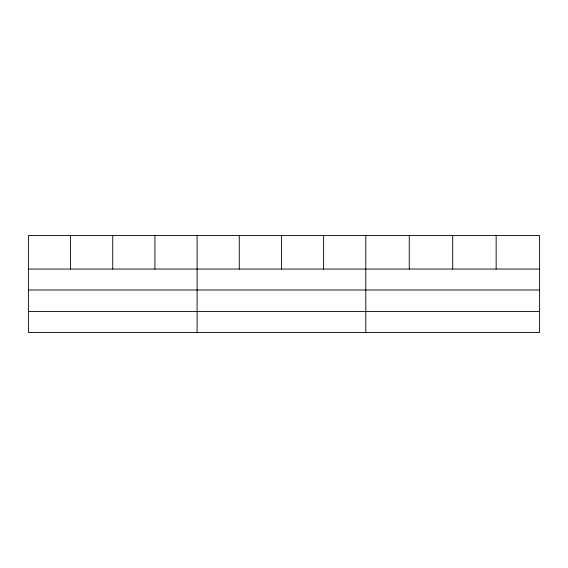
<?xml version="1.0" encoding="UTF-8"?>
<svg xmlns="http://www.w3.org/2000/svg" width="568" height="568" viewBox="0 0 568 568"><rect width="100%" height="100%" fill="white"/><g stroke="black" fill="none" stroke-linecap="round" stroke-linejoin="round"><path stroke-width="0.85" d="M539.6 289.985L539.6 235.528L28.4 235.528L28.4 332.472L539.6 332.472L539.6 289.985L28.4 289.985M28.4 269.062L539.6 269.062M28.4 311.548L539.6 311.548M496.148 235.528L496.148 269.062M452.696 235.528L452.696 269.062M409.244 235.528L409.244 269.062M365.792 235.528L365.792 332.472M323.618 235.528L323.618 269.062M281.444 235.528L281.444 269.062M239.27 235.528L239.27 269.062M197.096 235.528L197.096 332.472M154.922 235.528L154.922 269.062M112.748 235.528L112.748 269.062M70.574 235.528L70.574 269.062"/></g></svg>
